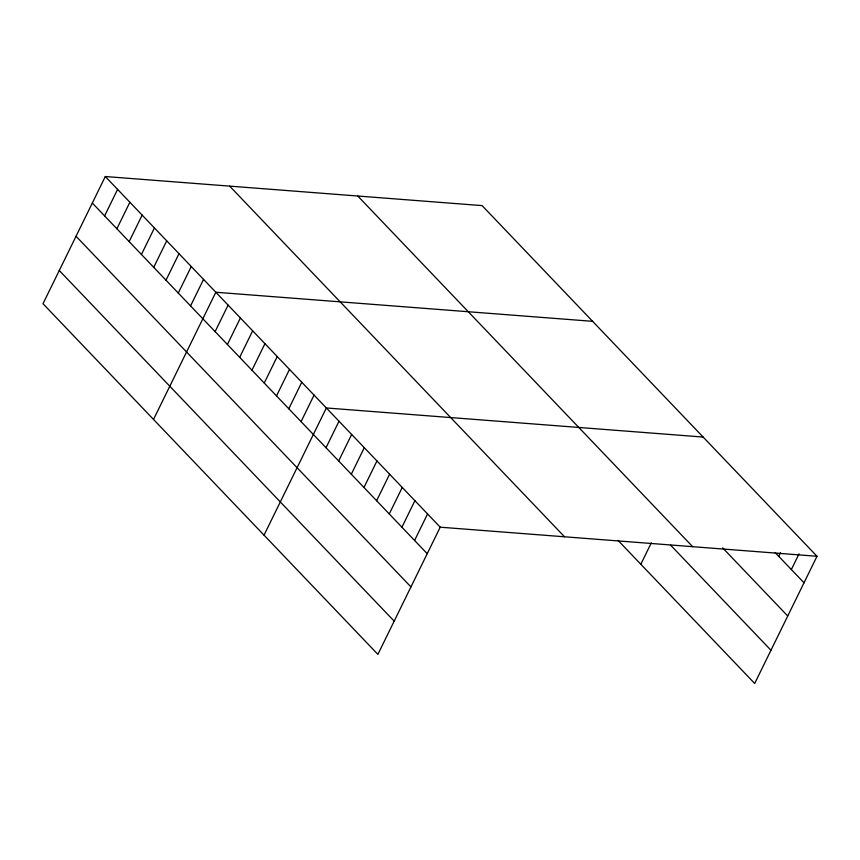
<?xml version="1.0" encoding="UTF-8"?>
<svg xmlns="http://www.w3.org/2000/svg" width="860" height="860" viewBox="0 0 860 860"><rect width="100%" height="100%" fill="white"/><g stroke="black" fill="none" stroke-linecap="round" stroke-linejoin="round"><path stroke-width="1.29" d="M817 556.28L482.105 205.615L105.307 176.526L43 303.72L377.895 654.385L440.212 527.191L817 556.28L754.693 683.474L618.017 540.37M104.608 215.903L117.594 189.393M116.885 228.76L129.871 202.25M129.161 241.617L142.147 215.107M141.438 254.474L154.434 227.964M153.725 267.331L166.711 240.822M166.001 280.188L178.987 253.678M178.278 293.045L191.264 266.536M190.565 305.902L203.551 279.392M153.521 419.443L215.828 292.25L592.615 321.328M215.118 331.616L228.104 305.106M227.405 344.473L240.392 317.963M239.682 357.33L252.668 330.82M251.958 370.187L264.945 343.677M264.235 383.044L277.232 356.535M276.522 395.901L289.508 369.392M288.799 408.758L301.785 382.248M301.075 421.615L314.061 395.106M264.031 535.156L326.348 407.962L703.136 437.052M326.015 447.727L339.001 421.217M338.657 460.971L351.654 434.461M351.31 474.215L364.296 447.705M363.963 487.469L376.949 460.96M376.615 500.713L389.601 474.204M389.268 513.957L402.254 487.448M401.921 527.212L414.907 500.692M414.574 540.456L427.56 513.947M640.818 564.246L651.289 542.886M778.708 556.291L780.482 552.679M791.361 569.535L799.037 553.872M775.096 552.507L804.014 582.79M722.669 547.885L787.738 616.007M357.76 196.016L692.655 546.681M670.66 545.208L770.968 650.246M229.652 186.125L564.547 536.79M105.307 176.526L440.212 527.191M92.321 203.046L427.226 553.7M76.045 236.263L410.951 586.928M59.276 270.502L394.181 621.157"/></g></svg>
